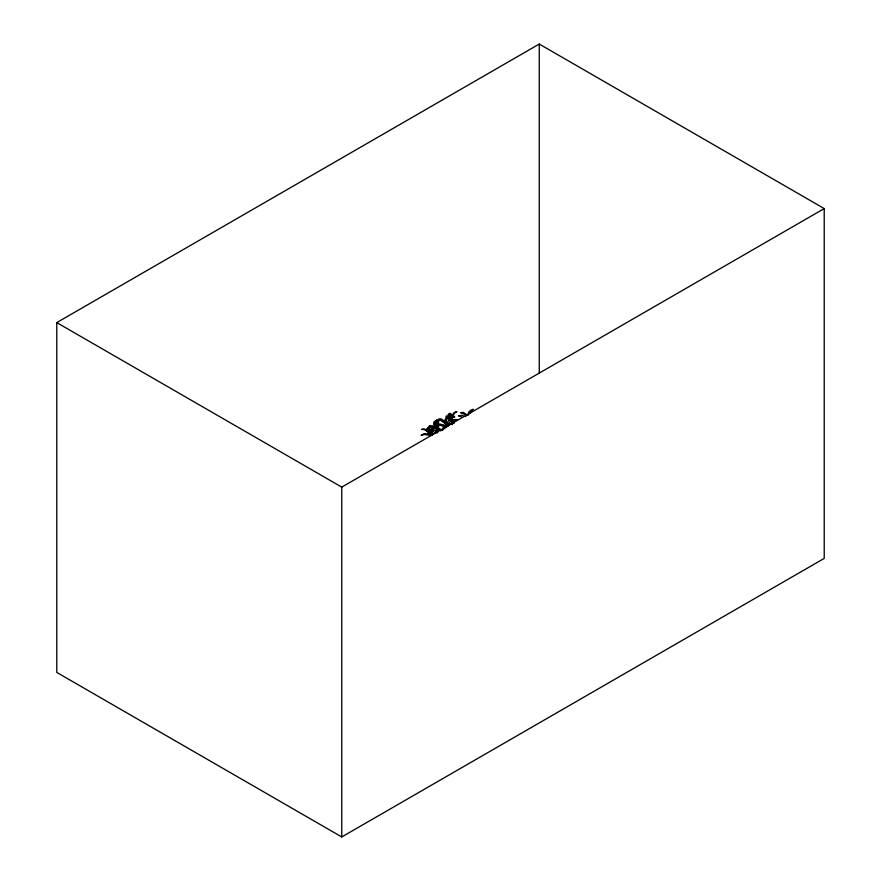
<?xml version="1.0" encoding="UTF-8"?>
<svg xmlns="http://www.w3.org/2000/svg" width="881" height="881" viewBox="0 0 881 881"><rect width="100%" height="100%" fill="white"/><g stroke="black" fill="none" stroke-linecap="round" stroke-linejoin="round"><path stroke-width="1.32" d="M440.445 430.677C436.04 428.948 440.082 427.847 442.064 430.49M438.353 429.51L438.826 428.684M443.154 429.873L443.319 426.922M448.418 424.378L448.473 423.53L450.609 423.508M447.185 426.481L447.416 423.078L448.969 419.763L452.118 417.924L447.526 426.338M432.791 427.604L430.115 431.91L430.247 429.818L435.016 426.69L435.908 420.81L437.361 419.719L435.313 421.625L434.619 423.926L434.917 426.867L436.921 427.803M444.872 428.75L445.158 425.941M432.208 434.553L433.694 428.573L435.467 425.6L432.681 427.847L431.679 431.316L431.943 434.707M438.441 429.322L438.749 428.86L436.932 427.703L438.441 429.322L434.884 426.822L438.518 429.289M451.953 424.598C452.327 421.404 451.656 421.25 451.645 416.68L452.768 416.339L454.552 417.407L454.508 416.328L451.204 417.847L452.074 424.411M468.516 415.083L469 412.793M446.006 425.71L445.18 423.706L448.055 416.019L445.863 417.704L445.081 420.215L446.249 425.578M451.479 417.836L454.288 412.715L456.953 411.658L454.783 412.462L451.479 417.836L450.995 415.325L449.728 414.004L448.066 414.323L451.479 417.836L451.226 415.017L449.266 413.42L450.808 413.53L451.843 419.973M445.434 423.596L443.561 420.644L441.392 419.026L438.672 419.015L445.434 423.596L444.123 420.413L442.372 420.843L445.434 423.596L446.304 420.832L446.612 421.812L444.553 422.473L446.524 425.49M447.405 426.69L448.242 423.805L448.528 424.917L446.304 425.06L445.984 425.941M453.902 423.585L454.684 421.316L457.107 419.455L454.31 421.911M429.179 432.681L430.545 434.377M469.969 413.387L471.115 410.953L469.11 411.559L468.274 413.354M434.818 433.1L436.293 430.666L438.595 429.091L438.485 421.217L439.96 419.235L437.78 422.109L437.428 425.369L438.595 429.091L433.606 434.003M469.54 411.978L470.597 410.348L473.24 409.247L470.311 412.396M435.115 426.503L438.628 429.135L430.666 432.031L432.009 429.499L434.884 428.496L438.595 429.091L437.361 421.448L435.787 423.673L436.293 426.437L438.595 429.091M436.899 433.111L438.198 431.712M445.687 423.497L446.072 425.655L445.257 423.706M446.282 426.911L449.277 424.818L447.052 425.831M465.564 416.306L466.346 415.843M56.78 322.6L539.249 44.05L824.22 208.577L824.22 558.4L341.751 836.95L56.78 672.423L56.78 322.6L341.751 487.127L824.22 208.577M438.672 428.904L441.954 430.567L438.826 428.86M451.49 422.098L452.228 422.087L451.964 419.918L452.228 422.032M435.016 426.69L433.705 424.455L433.749 422.307L435.357 420.777L435.016 426.69L428.056 427.67L429.51 426.041L431.987 425.699L436.822 427.99M452.195 421.977L455.356 419.389L455.301 420.49L453.098 419.444L451.865 420.226L451.964 422.043L447.504 418.288L449.618 417.374L451.237 418.916L451.964 422.043L452.856 414.257L455.092 412.451L452.636 415.182L451.667 418.354L451.964 422.043L448.539 416.239L445.94 416.217L449.167 417.737M428.673 433.298L427.946 433.353L431.051 435.39L427.924 433.981L424.246 433.617L421.107 435.324L424.367 434.465L431.029 435.544M448.187 424.069L450.643 423.959M461.347 416.68L458.45 415.832L462.073 415.303L464.309 416.361M465.344 414.566L460.433 412.771L463.263 412.352L467.481 415.347M438.683 429.179L440.775 430.335M438.485 429.443L440.566 430.6M438.353 429.333L440.489 430.523M438.496 429.014L440.654 430.225M445.687 424.763L446.601 425.369M446.193 426.966L443.44 425.005L439.85 424.036L436.403 425.226L439.608 425.083L446.127 427.175L443.451 425.358L444.024 426.085M429.972 432.153L431.007 433.133M429.576 432.461L430.908 434.036L429.488 432.45M429.532 432.582L430.853 434.135M429.322 432.538L430.699 434.278M445.599 423.497L446.458 425.545M432.13 433.628L432.351 434.862L430.38 435.225M452.052 421.944L452.427 424.356M451.876 422.153L452.25 424.609M451.744 419.863L452.118 422.076M451.314 417.792L451.81 422.01L451.248 417.902M539.249 44.05L539.249 373.302M341.751 487.127L341.751 836.95M428.397 427.461L428.21 429.763L429.355 432.637L428.353 432.637L430.391 432.758L429.719 431.25L429.355 432.637L425.501 429.653L427.054 428.662L429.355 432.637L424.411 429.62L421.636 429.344L424.279 428.915L429.355 432.637L430.126 425.501L428.397 427.461"/></g></svg>
